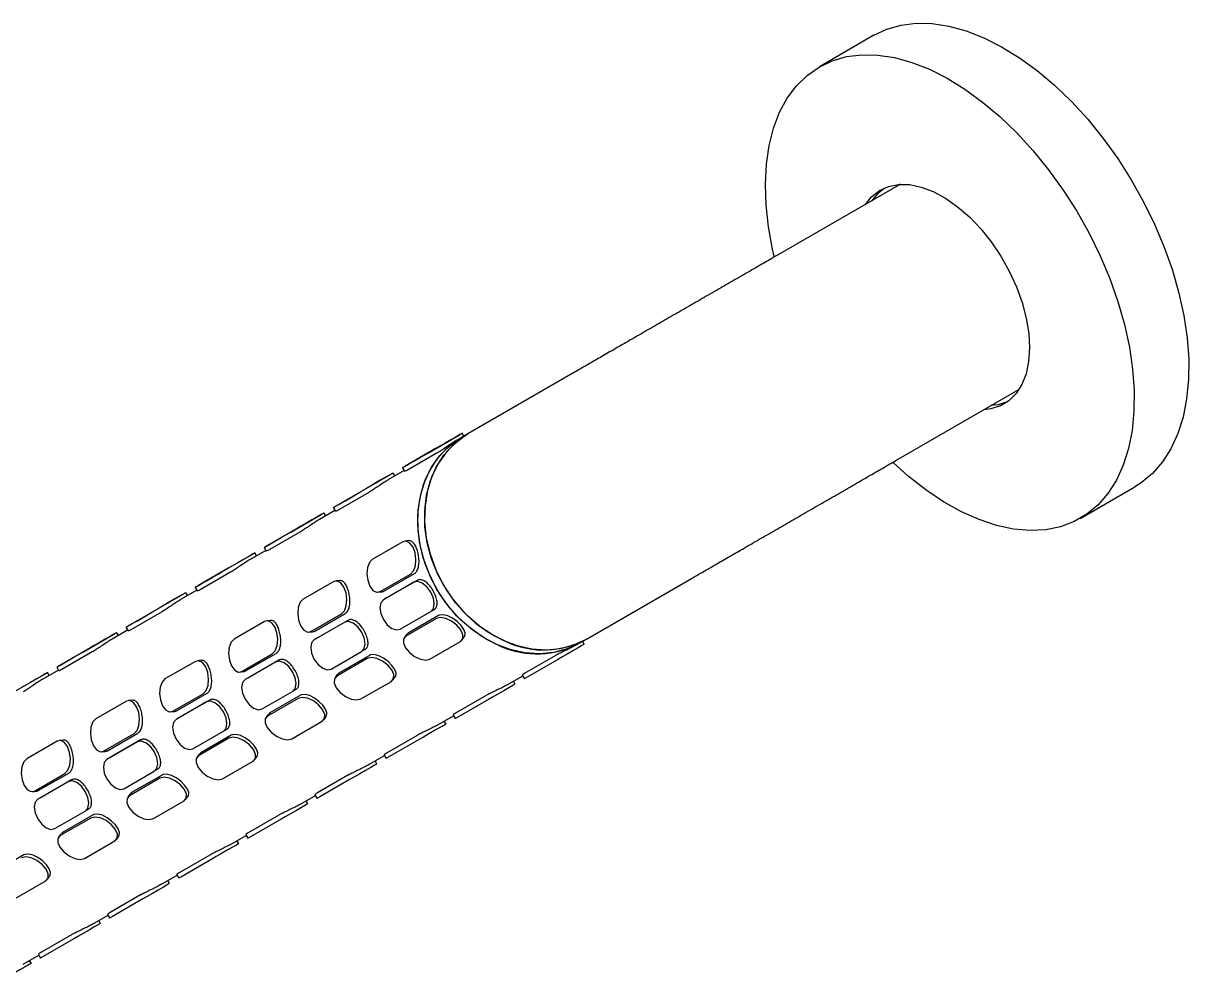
# Model space of a CAD drawing. Extents: x 0 to 2170, y 0 to 1590.
# Drawn here: x 1799.3 to 1971.3, y 724.2 to 865.3 of the extents above; entities that cross this region are included whole.
import ezdxf

# ---------------------------------------------------------------- set-up
doc = ezdxf.new("R2010")
doc.units = 0
doc.header["$LTSCALE"] = 10
doc.header["$MEASUREMENT"] = 0
doc.layers.get('0').update_dxf_attribs({"linetype": 'CONTINUOUS'})

msp = doc.modelspace()

# ---------------------------------------------------------------- linework, layer by layer
at = {"color": 7, "linetype": 'Continuous', "lineweight": 25}
for p, q in [((1924.82, 863.53), (1916.77, 858.88)), ((1928.71, 841.53), (1910.57, 831.05)), ((1880.39, 813.63), (1864.89, 804.68)), ((1928.07, 800.74), (1946.21, 811.21)), ((1859.15, 801.94), (1863.65, 804.54)), ((1863.89, 804.1), (1863.37, 803.8)), ((1864.89, 804.68), (1863.89, 804.1)), ((1864.3, 804.34), (1864.05, 804.77)), ((1860.12, 802.5), (1855.62, 799.9)), ((1860.46, 801.91), (1855.96, 799.31)), ((1848.95, 796.05), (1853.45, 798.65)), ((1855.47, 799.24), (1853.17, 797.91)), ((1854.1, 798.45), (1853.85, 798.88)), ((1855.22, 799.67), (1855.53, 799.14)), ((1849.92, 796.61), (1845.42, 794.01)), ((1955.26, 792.19), (1963.31, 796.84)), ((1850.26, 796.02), (1845.76, 793.42)), ((1845.27, 793.35), (1842.97, 792.02)), ((1843.9, 792.56), (1843.65, 792.99)), ((1845.02, 793.78), (1845.33, 793.25)), ((1838.75, 790.16), (1843.25, 792.76)), ((1839.72, 790.72), (1835.22, 788.12)), ((1840.06, 790.13), (1835.56, 787.53)), ((1834.82, 787.89), (1835.13, 787.36)), ((1855.28, 788.74), (1850.78, 786.14)), ((1856.15, 788.9), (1855.59, 788.84)), ((1828.55, 784.27), (1833.05, 786.87)), ((1835.07, 787.46), (1832.77, 786.13)), ((1833.7, 786.67), (1833.45, 787.1)), ((1829.52, 784.83), (1825.02, 782.23)), ((1829.86, 784.24), (1825.36, 781.64)), ((1845.08, 782.85), (1840.58, 780.25)), ((1845.95, 783.01), (1845.39, 782.95)), ((1851.92, 781.37), (1856.42, 783.97)), ((1856.91, 782.75), (1852.41, 780.15)), ((1852.49, 781.43), (1856.99, 784.03)), ((1857.39, 783.02), (1852.89, 780.43)), ((1857.39, 783.02), (1856.91, 782.75)), ((1882.39, 774.37), (1897.89, 783.32)), ((1818.35, 778.38), (1822.85, 780.98)), ((1824.87, 781.57), (1822.57, 780.24)), ((1823.5, 780.78), (1823.25, 781.21)), ((1824.62, 782), (1824.93, 781.47)), ((1851.61, 781.27), (1852.17, 781.33)), ((1852.89, 780.43), (1852.41, 780.15)), ((1819.32, 778.94), (1814.82, 776.34)), ((1819.66, 778.35), (1815.16, 775.75)), ((1841.72, 775.48), (1846.22, 778.08)), ((1842.29, 775.54), (1846.79, 778.14)), ((1854.91, 775.82), (1859.41, 778.42)), ((1860.56, 777.84), (1856.06, 775.24)), ((1859.89, 778.7), (1859.41, 778.42)), ((1814.42, 776.11), (1814.73, 775.57)), ((1834.88, 776.96), (1830.38, 774.36)), ((1835.75, 777.12), (1835.19, 777.06)), ((1846.71, 776.86), (1842.21, 774.26)), ((1847.19, 777.13), (1842.69, 774.54)), ((1847.19, 777.13), (1846.71, 776.86)), ((1860.23, 777.38), (1855.73, 774.78)), ((1808.15, 772.49), (1812.65, 775.09)), ((1814.67, 775.68), (1812.37, 774.35)), ((1813.3, 774.89), (1813.05, 775.32)), ((1841.41, 775.38), (1841.97, 775.44)), ((1842.69, 774.54), (1842.21, 774.26)), ((1855.81, 775.02), (1855.48, 774.56)), ((1856.06, 775.24), (1855.84, 775)), ((1859.29, 771.41), (1863.79, 774.01)), ((1864.03, 774.23), (1864.36, 774.68)), ((1881.39, 773.79), (1882.39, 774.37)), ((1882.06, 773.6), (1881.81, 774.03)), ((1809.12, 773.05), (1804.62, 770.45)), ((1809.46, 772.46), (1804.96, 769.86)), ((1844.71, 769.93), (1849.21, 772.53)), ((1849.69, 772.8), (1849.21, 772.53)), ((1880.87, 773.49), (1881.39, 773.79)), ((1824.68, 771.07), (1820.18, 768.47)), ((1825.55, 771.23), (1824.99, 771.17)), ((1831.52, 769.59), (1836.02, 772.19)), ((1836.51, 770.97), (1832.01, 768.37)), ((1832.09, 769.65), (1836.59, 772.25)), ((1836.99, 771.24), (1832.49, 768.65)), ((1836.99, 771.24), (1836.51, 770.97)), ((1850.03, 771.49), (1845.53, 768.89)), ((1850.36, 771.95), (1845.86, 769.35)), ((1877.78, 771.91), (1873.28, 769.31)), ((1878.12, 771.32), (1873.62, 768.73)), ((1797.95, 766.6), (1802.45, 769.2)), ((1804.47, 769.79), (1802.17, 768.46)), ((1803.1, 769), (1802.85, 769.43)), ((1804.22, 770.22), (1804.53, 769.68)), ((1831.21, 769.49), (1831.77, 769.55)), ((1845.61, 769.13), (1845.28, 768.67)), ((1845.86, 769.35), (1845.64, 769.11)), ((1870.67, 767.6), (1872.98, 768.93)), ((1872.92, 769.03), (1873.23, 768.5)), ((1832.49, 768.65), (1832.01, 768.37)), ((1849.09, 765.52), (1853.59, 768.12)), ((1853.83, 768.34), (1854.16, 768.79)), ((1871.86, 767.71), (1871.61, 768.14)), ((1821.32, 763.7), (1825.82, 766.3)), ((1821.89, 763.76), (1826.39, 766.36)), ((1834.51, 764.04), (1839.01, 766.64)), ((1839.83, 765.6), (1835.33, 763)), ((1840.16, 766.06), (1835.66, 763.46)), ((1839.49, 766.91), (1839.01, 766.64)), ((1867.58, 766.02), (1863.08, 763.42)), ((1867.92, 765.43), (1863.42, 762.84)), ((1814.48, 765.18), (1809.98, 762.58)), ((1815.35, 765.34), (1814.79, 765.28)), ((1821.01, 763.6), (1821.57, 763.66)), ((1826.31, 765.08), (1821.81, 762.48)), ((1826.79, 765.35), (1822.29, 762.76)), ((1826.79, 765.35), (1826.31, 765.08)), ((1822.29, 762.76), (1821.81, 762.48)), ((1835.41, 763.24), (1835.08, 762.78)), ((1835.66, 763.46), (1835.44, 763.22)), ((1838.89, 759.63), (1843.39, 762.23)), ((1843.63, 762.45), (1843.96, 762.9)), ((1860.47, 761.71), (1862.78, 763.04)), ((1861.66, 761.82), (1861.41, 762.25)), ((1862.72, 763.14), (1863.03, 762.61)), ((1811.12, 757.81), (1815.62, 760.41)), ((1811.69, 757.87), (1816.19, 760.47)), ((1824.31, 758.15), (1828.81, 760.75)), ((1829.29, 761.02), (1828.81, 760.75)), ((1804.28, 759.29), (1799.78, 756.69)), ((1805.15, 759.45), (1804.59, 759.39)), ((1816.11, 759.19), (1811.61, 756.59)), ((1816.59, 759.46), (1812.09, 756.87)), ((1816.59, 759.46), (1816.11, 759.19)), ((1829.63, 759.71), (1825.13, 757.11)), ((1829.96, 760.17), (1825.46, 757.57)), ((1857.38, 760.13), (1852.88, 757.53)), ((1857.72, 759.54), (1853.22, 756.95)), ((1810.81, 757.71), (1811.37, 757.77)), ((1812.09, 756.87), (1811.61, 756.59)), ((1825.21, 757.35), (1824.88, 756.89)), ((1825.46, 757.57), (1825.24, 757.33)), ((1833.43, 756.56), (1833.76, 757.01)), ((1850.27, 755.82), (1852.58, 757.15)), ((1852.52, 757.25), (1852.83, 756.72)), ((1819.09, 755.13), (1818.61, 754.86)), ((1828.69, 753.74), (1833.19, 756.34)), ((1851.46, 755.93), (1851.21, 756.36)), ((1800.92, 751.92), (1805.42, 754.52)), ((1801.49, 751.98), (1805.99, 754.58)), ((1806.39, 753.57), (1801.89, 750.97)), ((1806.39, 753.57), (1805.91, 753.3)), ((1814.11, 752.26), (1818.61, 754.86)), ((1819.43, 753.82), (1814.93, 751.22)), ((1819.76, 754.28), (1815.26, 751.68)), ((1847.18, 754.24), (1842.68, 751.64)), ((1847.52, 753.65), (1843.02, 751.06)), ((1800.61, 751.82), (1801.17, 751.88)), ((1805.91, 753.3), (1801.41, 750.7)), ((1815.26, 751.68), (1815.04, 751.44)), ((1801.89, 750.97), (1801.41, 750.7)), ((1815.01, 751.46), (1814.68, 751)), ((1818.49, 747.85), (1822.99, 750.45)), ((1823.23, 750.67), (1823.56, 751.12)), ((1840.07, 749.93), (1842.38, 751.26)), ((1841.26, 750.03), (1841.01, 750.47)), ((1842.32, 751.36), (1842.63, 750.83)), ((1803.91, 746.37), (1808.41, 748.97)), ((1809.56, 748.39), (1805.06, 745.79)), ((1808.89, 749.24), (1808.41, 748.97)), ((1836.98, 748.35), (1832.48, 745.75)), ((1809.23, 747.93), (1804.73, 745.33)), ((1837.32, 747.76), (1832.82, 745.17)), ((1804.81, 745.57), (1804.48, 745.11)), ((1805.06, 745.79), (1804.84, 745.55)), ((1813.03, 744.78), (1813.36, 745.23)), ((1829.87, 744.04), (1832.18, 745.37)), ((1832.12, 745.47), (1832.43, 744.94)), ((1808.29, 741.96), (1812.79, 744.56)), ((1831.06, 744.14), (1830.81, 744.58)), ((1799.36, 742.5), (1794.86, 739.9)), ((1826.78, 742.46), (1822.28, 739.86)), ((1827.12, 741.87), (1822.62, 739.27)), ((1821.92, 739.58), (1822.23, 739.05)), ((1798.09, 736.07), (1802.59, 738.67)), ((1802.83, 738.88), (1803.16, 739.34)), ((1819.67, 738.15), (1821.98, 739.48)), ((1820.86, 738.25), (1820.61, 738.69)), ((1816.58, 736.57), (1812.08, 733.97)), ((1816.92, 735.98), (1812.42, 733.38)), ((1809.47, 732.26), (1811.78, 733.59)), ((1810.66, 732.36), (1810.41, 732.8)), ((1811.72, 733.69), (1812.03, 733.16)), ((1806.38, 730.68), (1801.88, 728.08)), ((1806.72, 730.09), (1802.22, 727.49)), ((1799.27, 726.37), (1801.58, 727.7)), ((1801.52, 727.8), (1801.83, 727.26)), ((1800.46, 726.47), (1800.21, 726.91))]:
    msp.add_line(p, q, dxfattribs=at)
at = {"color": 7, "linetype": 'Continuous', "lineweight": 25, "flags": 128}
for points in [[(1924.82, 863.53), (1926.7, 864.42), (1928.81, 865.03), (1931.06, 865.31), (1933.43, 865.26), (1935.89, 864.89), (1938.44, 864.19), (1941.04, 863.17), (1943.66, 861.85), (1946.29, 860.23), (1948.9, 858.33), (1951.46, 856.17), (1953.96, 853.76), (1956.36, 851.14), (1958.64, 848.31), (1960.8, 845.32), (1962.79, 842.19), (1964.61, 838.95), (1966.24, 835.62), (1967.66, 832.25), (1968.86, 828.85), (1969.83, 825.47), (1970.56, 822.13), (1971.04, 818.86), (1971.27, 815.7), (1971.24, 812.68), (1970.96, 809.82), (1970.44, 807.15), (1969.66, 804.7), (1968.64, 802.48), (1967.4, 800.52), (1965.94, 798.84), (1964.27, 797.45), (1963.31, 796.84)], [(1912.03, 854.25), (1913.38, 856.07), (1914.95, 857.61), (1916.71, 858.85), (1918.65, 859.77), (1920.76, 860.38), (1923.01, 860.66), (1925.38, 860.61), (1927.84, 860.24), (1930.39, 859.54), (1932.99, 858.53), (1935.61, 857.2), (1938.24, 855.58), (1940.85, 853.68), (1943.41, 851.52), (1945.91, 849.11), (1948.31, 846.49), (1950.59, 843.67), (1952.74, 840.68), (1954.74, 837.54), (1956.56, 834.3), (1958.19, 830.97), (1959.61, 827.6), (1960.81, 824.2), (1961.78, 820.82), (1962.51, 817.48), (1962.99, 814.22), (1963.22, 811.06), (1963.19, 808.03), (1962.91, 805.17), (1962.38, 802.5), (1961.61, 800.05), (1960.59, 797.83), (1959.35, 795.87), (1957.89, 794.19), (1956.22, 792.8), (1954.37, 791.72), (1952.34, 790.95), (1950.16, 790.51), (1947.85, 790.39), (1945.43, 790.6), (1942.92, 791.14), (1940.35, 792), (1937.73, 793.17), (1935.1, 794.64), (1932.48, 796.4), (1929.89, 798.44), (1927.66, 800.43)], [(1910.1, 830.85), (1909.86, 831.93), (1909.25, 835.23), (1908.89, 838.45), (1908.79, 841.54), (1908.94, 844.49), (1909.35, 847.26), (1910, 849.82), (1910.9, 852.16), (1912.03, 854.25)], [(1923.5, 838.49), (1924.46, 839.69), (1925.63, 840.61), (1926.97, 841.22), (1928.46, 841.51), (1930.09, 841.48), (1931.8, 841.12), (1933.57, 840.45), (1935.37, 839.48), (1937.16, 838.22), (1938.91, 836.7), (1940.58, 834.95), (1942.13, 833.01), (1943.55, 830.9), (1944.79, 828.68), (1945.84, 826.39), (1946.68, 824.07), (1947.29, 821.76), (1947.66, 819.51), (1947.78, 817.37), (1947.64, 815.37), (1947.26, 813.56), (1946.64, 811.97), (1945.79, 810.63), (1944.72, 809.56), (1943.47, 808.8), (1942.05, 808.35), (1941.03, 808.23)], [(1924.57, 839.1), (1925.53, 840.31), (1926.3, 840.96)], [(1944.51, 809.4), (1943.11, 808.96), (1942.1, 808.84)], [(1881.39, 773.79), (1879.54, 772.93), (1877.55, 772.39), (1875.46, 772.19), (1873.31, 772.33), (1871.15, 772.81), (1869.02, 773.62), (1866.96, 774.74), (1865.02, 776.15), (1863.23, 777.82), (1861.64, 779.71), (1860.27, 781.8), (1859.15, 784.03), (1858.3, 786.36), (1857.75, 788.74), (1857.5, 791.12), (1857.56, 793.47), (1857.92, 795.72), (1858.59, 797.83), (1859.54, 799.76), (1860.75, 801.47), (1862.21, 802.93), (1863.89, 804.1), (1863.89, 804.1)], [(1869.67, 773.33), (1867.59, 774.36), (1865.61, 775.68), (1863.77, 777.27), (1862.11, 779.1), (1860.67, 781.13), (1859.47, 783.32), (1858.53, 785.63), (1857.89, 788), (1857.54, 790.39), (1857.51, 792.75), (1857.78, 795.03), (1858.35, 797.19), (1859.21, 799.18), (1860.35, 800.97), (1861.74, 802.5), (1863.35, 803.77), (1863.89, 804.1)], [(1864.89, 804.68), (1863.22, 803.51), (1861.76, 802.05), (1860.54, 800.34), (1859.59, 798.41), (1858.92, 796.3), (1858.56, 794.05), (1858.5, 791.7), (1858.75, 789.32), (1859.3, 786.94), (1860.14, 784.61), (1861.26, 782.38), (1862.64, 780.29), (1864.23, 778.4), (1866.02, 776.73), (1867.96, 775.32), (1870.02, 774.2), (1872.15, 773.39), (1874.31, 772.91), (1876.46, 772.77), (1878.55, 772.97), (1880.54, 773.5), (1882.39, 774.37), (1882.39, 774.37)], [(1870.67, 773.91), (1868.59, 774.94), (1866.61, 776.26), (1864.77, 777.85), (1863.11, 779.68), (1861.67, 781.71), (1860.47, 783.9), (1859.53, 786.2), (1858.89, 788.57), (1858.54, 790.96), (1858.51, 793.32), (1858.78, 795.61), (1859.35, 797.77), (1860.21, 799.76), (1861.35, 801.54), (1862.74, 803.08), (1864.35, 804.34), (1864.89, 804.68)], [(1863.65, 804.54), (1864, 804.74), (1864.02, 804.75), (1863.72, 804.58), (1863.14, 804.24), (1862.36, 803.8), (1861.52, 803.31), (1860.73, 802.85), (1860.12, 802.5)], [(1855.62, 799.9), (1855.27, 799.7), (1855.25, 799.69), (1855.55, 799.86), (1856.14, 800.2), (1856.91, 800.65), (1857.75, 801.13), (1858.54, 801.59), (1859.15, 801.94)], [(1853.45, 798.65), (1853.8, 798.85), (1853.82, 798.86), (1853.52, 798.69), (1852.94, 798.35), (1852.16, 797.91), (1851.32, 797.42), (1850.53, 796.96), (1849.92, 796.61)], [(1845.42, 794.01), (1845.07, 793.81), (1845.05, 793.8), (1845.35, 793.97), (1845.94, 794.31), (1846.71, 794.75), (1847.55, 795.24), (1848.34, 795.7), (1848.95, 796.05)], [(1843.25, 792.76), (1843.6, 792.96), (1843.62, 792.97), (1843.32, 792.8), (1842.74, 792.46), (1841.96, 792.02), (1841.12, 791.53), (1840.33, 791.07), (1839.72, 790.72)], [(1835.22, 788.12), (1834.87, 787.92), (1834.85, 787.91), (1835.15, 788.08), (1835.74, 788.42), (1836.51, 788.86), (1837.35, 789.35), (1838.14, 789.81), (1838.75, 790.16)], [(1856.42, 783.97), (1856.86, 784.43), (1857.14, 785.18), (1857.22, 786.11), (1857.1, 787.08), (1856.79, 787.94), (1856.33, 788.55), (1855.8, 788.84), (1855.28, 788.74)], [(1833.05, 786.87), (1833.4, 787.07), (1833.42, 787.08), (1833.12, 786.91), (1832.54, 786.57), (1831.76, 786.13), (1830.92, 785.64), (1830.13, 785.18), (1829.52, 784.83)], [(1850.78, 786.14), (1850.35, 785.68), (1850.06, 784.93), (1849.98, 784), (1850.1, 783.04), (1850.41, 782.18), (1850.87, 781.56), (1851.4, 781.28), (1851.92, 781.37)], [(1825.02, 782.23), (1824.67, 782.03), (1824.65, 782.02), (1824.95, 782.19), (1825.54, 782.53), (1826.31, 782.97), (1827.15, 783.46), (1827.94, 783.92), (1828.55, 784.27)], [(1846.22, 778.08), (1846.66, 778.54), (1846.94, 779.29), (1847.02, 780.22), (1846.9, 781.19), (1846.59, 782.05), (1846.13, 782.66), (1845.6, 782.94), (1845.08, 782.85)], [(1859.41, 778.42), (1859.8, 778.86), (1859.93, 779.56), (1859.8, 780.42), (1859.41, 781.3), (1858.84, 782.08), (1858.16, 782.62), (1857.49, 782.86), (1856.91, 782.75)], [(1822.85, 780.98), (1823.2, 781.18), (1823.22, 781.19), (1822.92, 781.02), (1822.34, 780.68), (1821.56, 780.24), (1820.72, 779.75), (1819.93, 779.29), (1819.32, 778.94)], [(1840.58, 780.25), (1840.15, 779.79), (1839.86, 779.04), (1839.78, 778.11), (1839.9, 777.15), (1840.21, 776.29), (1840.67, 775.67), (1841.2, 775.39), (1841.72, 775.48)], [(1852.41, 780.15), (1852.03, 779.71), (1851.89, 779), (1852.03, 778.15), (1852.41, 777.26), (1852.99, 776.49), (1853.66, 775.94), (1854.34, 775.71), (1854.91, 775.82)], [(1814.82, 776.34), (1814.47, 776.14), (1814.45, 776.13), (1814.75, 776.3), (1815.34, 776.64), (1816.11, 777.08), (1816.95, 777.57), (1817.74, 778.03), (1818.35, 778.38)], [(1863.79, 774.01), (1864.13, 774.41), (1864.15, 775.01), (1863.84, 775.72), (1863.26, 776.42), (1862.48, 777.01), (1861.63, 777.4), (1860.84, 777.53), (1860.23, 777.38)], [(1864.34, 774.7), (1864.43, 774.79), (1864.48, 775.24), (1864.29, 775.78), (1863.88, 776.37), (1863.3, 776.94), (1862.63, 777.43), (1861.94, 777.79), (1861.27, 777.96), (1860.72, 777.91), (1860.56, 777.84), (1860.56, 777.84)], [(1836.02, 772.19), (1836.46, 772.65), (1836.74, 773.4), (1836.82, 774.33), (1836.7, 775.3), (1836.39, 776.16), (1835.93, 776.77), (1835.4, 777.05), (1834.88, 776.96)], [(1849.21, 772.53), (1849.6, 772.97), (1849.73, 773.67), (1849.6, 774.53), (1849.21, 775.41), (1848.64, 776.19), (1847.96, 776.73), (1847.29, 776.97), (1846.71, 776.86)], [(1812.65, 775.09), (1813, 775.29), (1813.02, 775.3), (1812.72, 775.13), (1812.14, 774.79), (1811.36, 774.35), (1810.52, 773.86), (1809.73, 773.4), (1809.12, 773.05)], [(1830.38, 774.36), (1829.95, 773.9), (1829.66, 773.15), (1829.58, 772.22), (1829.7, 771.26), (1830.01, 770.4), (1830.47, 769.78), (1831, 769.5), (1831.52, 769.59)], [(1842.21, 774.26), (1841.83, 773.82), (1841.69, 773.11), (1841.83, 772.26), (1842.21, 771.37), (1842.79, 770.6), (1843.46, 770.05), (1844.14, 769.82), (1844.71, 769.93)], [(1855.73, 774.78), (1855.39, 774.38), (1855.37, 773.78), (1855.67, 773.07), (1856.26, 772.37), (1857.03, 771.78), (1857.88, 771.39), (1858.67, 771.26), (1859.29, 771.41)], [(1804.62, 770.45), (1804.27, 770.25), (1804.25, 770.24), (1804.55, 770.41), (1805.14, 770.75), (1805.91, 771.19), (1806.75, 771.68), (1807.54, 772.14), (1808.15, 772.49)], [(1882.06, 773.6), (1882.02, 773.58), (1881.72, 773.4), (1881.14, 773.07), (1880.37, 772.62), (1879.52, 772.13), (1878.74, 771.68), (1878.12, 771.32)], [(1825.82, 766.3), (1826.26, 766.76), (1826.54, 767.51), (1826.62, 768.44), (1826.5, 769.41), (1826.19, 770.27), (1825.73, 770.88), (1825.2, 771.16), (1824.68, 771.07)], [(1839.01, 766.64), (1839.4, 767.08), (1839.53, 767.78), (1839.4, 768.64), (1839.01, 769.52), (1838.44, 770.3), (1837.76, 770.84), (1837.09, 771.08), (1836.51, 770.97)], [(1853.59, 768.12), (1853.93, 768.52), (1853.95, 769.12), (1853.64, 769.83), (1853.06, 770.53), (1852.28, 771.12), (1851.43, 771.51), (1850.64, 771.64), (1850.03, 771.49)], [(1854.14, 768.81), (1854.23, 768.9), (1854.28, 769.35), (1854.09, 769.89), (1853.68, 770.48), (1853.1, 771.05), (1852.43, 771.54), (1851.74, 771.9), (1851.07, 772.07), (1850.52, 772.02), (1850.36, 771.95), (1850.36, 771.95)], [(1802.45, 769.2), (1802.8, 769.4), (1802.82, 769.41), (1802.52, 769.24), (1801.94, 768.9), (1801.16, 768.45), (1800.32, 767.97), (1799.53, 767.51), (1798.92, 767.16)], [(1845.53, 768.89), (1845.19, 768.49), (1845.17, 767.89), (1845.47, 767.18), (1846.06, 766.48), (1846.83, 765.89), (1847.68, 765.5), (1848.47, 765.37), (1849.09, 765.52)], [(1820.18, 768.47), (1819.75, 768.01), (1819.46, 767.26), (1819.38, 766.33), (1819.5, 765.37), (1819.81, 764.51), (1820.27, 763.89), (1820.8, 763.61), (1821.32, 763.7)], [(1832.01, 768.37), (1831.63, 767.93), (1831.49, 767.22), (1831.63, 766.36), (1832.01, 765.48), (1832.59, 764.71), (1833.26, 764.16), (1833.94, 763.93), (1834.51, 764.04)], [(1871.86, 767.71), (1871.82, 767.69), (1871.52, 767.51), (1870.94, 767.18), (1870.17, 766.73), (1869.32, 766.24), (1868.54, 765.79), (1867.92, 765.43)], [(1873.62, 768.73), (1873.28, 768.53), (1873.23, 768.5)], [(1843.39, 762.23), (1843.73, 762.63), (1843.75, 763.23), (1843.44, 763.94), (1842.86, 764.64), (1842.08, 765.23), (1841.23, 765.62), (1840.44, 765.75), (1839.83, 765.6)], [(1843.94, 762.92), (1844.03, 763.01), (1844.08, 763.46), (1843.89, 764), (1843.48, 764.59), (1842.9, 765.16), (1842.23, 765.65), (1841.54, 766.01), (1840.87, 766.18), (1840.32, 766.13), (1840.16, 766.06), (1840.16, 766.06)], [(1815.62, 760.41), (1816.06, 760.87), (1816.34, 761.62), (1816.42, 762.55), (1816.3, 763.52), (1815.99, 764.37), (1815.53, 764.99), (1815, 765.27), (1814.48, 765.18)], [(1828.81, 760.75), (1829.2, 761.19), (1829.33, 761.89), (1829.2, 762.75), (1828.81, 763.63), (1828.24, 764.41), (1827.56, 764.95), (1826.89, 765.19), (1826.31, 765.08)], [(1809.98, 762.58), (1809.55, 762.12), (1809.26, 761.37), (1809.18, 760.44), (1809.3, 759.48), (1809.61, 758.62), (1810.07, 758), (1810.6, 757.72), (1811.12, 757.81)], [(1821.81, 762.48), (1821.43, 762.04), (1821.29, 761.33), (1821.43, 760.47), (1821.81, 759.59), (1822.39, 758.82), (1823.06, 758.27), (1823.74, 758.04), (1824.31, 758.15)], [(1835.33, 763), (1834.99, 762.6), (1834.97, 762), (1835.27, 761.29), (1835.86, 760.59), (1836.63, 760), (1837.48, 759.61), (1838.27, 759.48), (1838.89, 759.63)], [(1863.42, 762.84), (1863.08, 762.64), (1863.03, 762.61)], [(1833.74, 757.03), (1833.83, 757.12), (1833.88, 757.57), (1833.69, 758.11), (1833.28, 758.7), (1832.7, 759.27), (1832.03, 759.76), (1831.34, 760.12), (1830.67, 760.29), (1830.12, 760.24), (1829.96, 760.17), (1829.96, 760.17)], [(1861.66, 761.82), (1861.62, 761.8), (1861.32, 761.62), (1860.74, 761.29), (1859.97, 760.84), (1859.12, 760.35), (1858.34, 759.9), (1857.72, 759.54)], [(1805.42, 754.52), (1805.86, 754.98), (1806.14, 755.73), (1806.22, 756.66), (1806.1, 757.63), (1805.79, 758.48), (1805.33, 759.1), (1804.8, 759.38), (1804.28, 759.29)], [(1818.61, 754.86), (1819, 755.3), (1819.13, 756), (1819, 756.86), (1818.61, 757.74), (1818.04, 758.52), (1817.36, 759.06), (1816.69, 759.3), (1816.11, 759.19)], [(1833.19, 756.34), (1833.53, 756.74), (1833.55, 757.34), (1833.24, 758.05), (1832.66, 758.75), (1831.88, 759.34), (1831.03, 759.73), (1830.24, 759.86), (1829.63, 759.71)], [(1825.13, 757.11), (1824.79, 756.71), (1824.77, 756.11), (1825.07, 755.4), (1825.66, 754.7), (1826.43, 754.11), (1827.28, 753.72), (1828.07, 753.59), (1828.69, 753.74)], [(1853.22, 756.95), (1852.88, 756.75), (1852.83, 756.72)], [(1799.78, 756.69), (1799.35, 756.23), (1799.06, 755.48), (1798.98, 754.55), (1799.1, 753.59), (1799.41, 752.73), (1799.87, 752.11), (1800.4, 751.83), (1800.92, 751.92)], [(1811.61, 756.59), (1811.23, 756.15), (1811.09, 755.44), (1811.23, 754.58), (1811.61, 753.7), (1812.19, 752.93), (1812.86, 752.38), (1813.54, 752.15), (1814.11, 752.26)], [(1851.46, 755.93), (1851.42, 755.91), (1851.12, 755.73), (1850.54, 755.4), (1849.77, 754.95), (1848.92, 754.46), (1848.14, 754.01), (1847.52, 753.65)], [(1808.41, 748.97), (1808.8, 749.41), (1808.93, 750.11), (1808.8, 750.97), (1808.41, 751.85), (1807.84, 752.63), (1807.16, 753.17), (1806.49, 753.41), (1805.91, 753.3)], [(1822.99, 750.45), (1823.33, 750.85), (1823.35, 751.45), (1823.04, 752.16), (1822.46, 752.86), (1821.68, 753.45), (1820.83, 753.84), (1820.04, 753.97), (1819.43, 753.82)], [(1823.54, 751.14), (1823.63, 751.23), (1823.68, 751.68), (1823.49, 752.22), (1823.08, 752.81), (1822.5, 753.38), (1821.83, 753.87), (1821.14, 754.23), (1820.47, 754.4), (1819.92, 754.35), (1819.76, 754.28), (1819.76, 754.28)], [(1801.41, 750.7), (1801.03, 750.26), (1800.89, 749.55), (1801.03, 748.69), (1801.41, 747.81), (1801.99, 747.04), (1802.66, 746.49), (1803.34, 746.26), (1803.91, 746.37)], [(1814.93, 751.22), (1814.59, 750.82), (1814.57, 750.22), (1814.87, 749.51), (1815.46, 748.81), (1816.23, 748.22), (1817.08, 747.83), (1817.87, 747.7), (1818.49, 747.85)], [(1841.26, 750.03), (1841.22, 750.02), (1840.92, 749.84), (1840.34, 749.51), (1839.57, 749.06), (1838.72, 748.57), (1837.94, 748.12), (1837.32, 747.76)], [(1843.02, 751.06), (1842.68, 750.86), (1842.63, 750.83)], [(1813.34, 745.25), (1813.43, 745.34), (1813.48, 745.79), (1813.29, 746.33), (1812.88, 746.92), (1812.3, 747.49), (1811.63, 747.98), (1810.94, 748.34), (1810.27, 748.51), (1809.72, 748.46), (1809.56, 748.39), (1809.56, 748.39)], [(1812.79, 744.56), (1813.13, 744.96), (1813.15, 745.56), (1812.84, 746.27), (1812.26, 746.97), (1811.48, 747.56), (1810.63, 747.95), (1809.84, 748.08), (1809.23, 747.93)], [(1804.73, 745.33), (1804.39, 744.93), (1804.37, 744.33), (1804.67, 743.62), (1805.26, 742.92), (1806.03, 742.33), (1806.88, 741.94), (1807.67, 741.81), (1808.29, 741.96)], [(1832.82, 745.17), (1832.48, 744.97), (1832.43, 744.94)], [(1831.06, 744.14), (1831.02, 744.13), (1830.72, 743.95), (1830.14, 743.62), (1829.37, 743.17), (1828.52, 742.68), (1827.74, 742.23), (1827.12, 741.87)], [(1802.59, 738.67), (1802.93, 739.07), (1802.95, 739.67), (1802.64, 740.38), (1802.06, 741.07), (1801.28, 741.66), (1800.43, 742.06), (1799.64, 742.19), (1799.03, 742.04)], [(1803.14, 739.36), (1803.23, 739.45), (1803.28, 739.9), (1803.09, 740.44), (1802.68, 741.03), (1802.1, 741.6), (1801.43, 742.09), (1800.74, 742.45), (1800.07, 742.62), (1799.52, 742.57), (1799.36, 742.5), (1799.36, 742.5)], [(1820.86, 738.25), (1820.82, 738.24), (1820.52, 738.06), (1819.94, 737.73), (1819.17, 737.28), (1818.32, 736.79), (1817.54, 736.34), (1816.92, 735.98)], [(1822.62, 739.27), (1822.28, 739.08), (1822.23, 739.05)], [(1812.42, 733.38), (1812.08, 733.19), (1812.03, 733.16)], [(1810.66, 732.36), (1810.62, 732.35), (1810.32, 732.17), (1809.74, 731.84), (1808.97, 731.39), (1808.12, 730.9), (1807.34, 730.45), (1806.72, 730.09)], [(1800.46, 726.47), (1800.42, 726.46), (1800.12, 726.28), (1799.54, 725.95), (1798.77, 725.5), (1797.92, 725.01), (1797.14, 724.56), (1796.52, 724.2)], [(1802.22, 727.49), (1801.88, 727.3), (1801.83, 727.26)]]:
    msp.add_lwpolyline(points, dxfattribs=at)
at = {"color": 7, "linetype": 'Continuous', "lineweight": 25}
for centre in [(1876.07, 785.97), (1875.07, 785.39)]:
    msp.add_arc(centre, 13.21, 245.8767, 298.5726, dxfattribs=at)
for points, knots in [([(1910.57, 831.05), (1910.21, 830.85), (1909.19, 830.26), (1907.38, 829.21), (1905.13, 827.91), (1902.78, 826.56), (1900.37, 825.17), (1897.94, 823.76), (1895.5, 822.36), (1893.1, 820.97), (1890.76, 819.62), (1888.52, 818.32), (1886.39, 817.09), (1884.41, 815.95), (1882.61, 814.91), (1881.29, 814.15), (1880.6, 813.75), (1880.39, 813.63)], [0, 0, 0, 0, 0.03761, 0.10918, 0.180776, 0.252371, 0.323967, 0.395561, 0.467156, 0.538751, 0.610346, 0.681942, 0.753537, 0.825134, 0.896732, 0.968332, 1, 1, 1, 1]), ([(1863.37, 803.8), (1863.31, 803.76), (1863.06, 803.63), (1862.52, 803.27), (1861.82, 802.8), (1861.15, 802.35), (1860.71, 802.06), (1860.51, 801.94), (1860.46, 801.91)], [0, 0, 0, 0, 0.071148, 0.283452, 0.496507, 0.711457, 0.926527, 1, 1, 1, 1]), ([(1897.89, 783.32), (1898.14, 783.46), (1898.87, 783.89), (1900.25, 784.68), (1902.07, 785.73), (1904.06, 786.88), (1906.2, 788.11), (1908.45, 789.42), (1910.8, 790.77), (1913.2, 792.16), (1915.64, 793.57), (1918.07, 794.97), (1920.48, 796.36), (1922.82, 797.71), (1925.06, 799.01), (1926.8, 800.01), (1927.77, 800.57), (1928.07, 800.74)], [0, 0, 0, 0, 0.037609, 0.109166, 0.180753, 0.252345, 0.323938, 0.395532, 0.467127, 0.538722, 0.610318, 0.681914, 0.753509, 0.825105, 0.8967, 0.968295, 1, 1, 1, 1]), ([(1855.96, 799.31), (1855.83, 799.24), (1855.6, 799.12), (1855.56, 799.14), (1855.55, 799.15)], [0, 0, 0, 0, 0.544168, 1, 1, 1, 1]), ([(1853.17, 797.91), (1853.11, 797.87), (1852.86, 797.74), (1852.32, 797.38), (1851.62, 796.91), (1850.95, 796.46), (1850.51, 796.17), (1850.31, 796.05), (1850.26, 796.02)], [0, 0, 0, 0, 0.071148, 0.283452, 0.496507, 0.711457, 0.926527, 1, 1, 1, 1]), ([(1845.76, 793.42), (1845.63, 793.35), (1845.4, 793.23), (1845.36, 793.25), (1845.35, 793.26)], [0, 0, 0, 0, 0.544168, 1, 1, 1, 1]), ([(1842.97, 792.02), (1842.91, 791.98), (1842.66, 791.84), (1842.12, 791.49), (1841.42, 791.02), (1840.75, 790.57), (1840.31, 790.28), (1840.11, 790.16), (1840.06, 790.13)], [0, 0, 0, 0, 0.071148, 0.283452, 0.496507, 0.711457, 0.926527, 1, 1, 1, 1]), ([(1856.99, 784.03), (1857.12, 784.14), (1857.38, 784.35), (1857.61, 784.97), (1857.7, 785.73), (1857.64, 786.57), (1857.47, 787.4), (1857.19, 788.12), (1856.84, 788.63), (1856.48, 788.91), (1856.24, 788.88), (1856.15, 788.87)], [0, 0, 0, 0, 0.115335, 0.23064, 0.346689, 0.463232, 0.578974, 0.693882, 0.809196, 0.925535, 1, 1, 1, 1]), ([(1832.77, 786.13), (1832.71, 786.09), (1832.46, 785.95), (1831.92, 785.6), (1831.22, 785.13), (1830.55, 784.67), (1830.11, 784.39), (1829.91, 784.27), (1829.86, 784.24)], [0, 0, 0, 0, 0.071148, 0.283452, 0.496507, 0.711457, 0.926527, 1, 1, 1, 1]), ([(1835.56, 787.53), (1835.43, 787.46), (1835.2, 787.34), (1835.16, 787.36), (1835.15, 787.36)], [0, 0, 0, 0, 0.5441678, 1, 1, 1, 1]), ([(1846.79, 778.14), (1846.92, 778.25), (1847.18, 778.46), (1847.41, 779.08), (1847.5, 779.84), (1847.44, 780.68), (1847.27, 781.51), (1846.99, 782.23), (1846.64, 782.74), (1846.28, 783.02), (1846.04, 782.99), (1845.95, 782.98)], [0, 0, 0, 0, 0.115335, 0.23064, 0.346689, 0.463232, 0.578974, 0.693882, 0.809196, 0.925535, 1, 1, 1, 1]), ([(1859.89, 778.7), (1860.02, 778.8), (1860.26, 779), (1860.38, 779.56), (1860.31, 780.25), (1860.04, 781.01), (1859.64, 781.76), (1859.14, 782.41), (1858.59, 782.9), (1858.03, 783.15), (1857.64, 783.15), (1857.44, 783.05), (1857.39, 783.02)], [0, 0, 0, 0, 0.106623, 0.213219, 0.320502, 0.428242, 0.535242, 0.64147, 0.748074, 0.855626, 0.963237, 1, 1, 1, 1]), ([(1825.36, 781.64), (1825.23, 781.57), (1825, 781.45), (1824.96, 781.47), (1824.95, 781.47)], [0, 0, 0, 0, 0.5441678, 1, 1, 1, 1]), ([(1852.16, 781.36), (1852.22, 781.36), (1852.34, 781.35), (1852.44, 781.41), (1852.49, 781.43)], [0, 0, 0, 0, 0.513297, 1, 1, 1, 1]), ([(1822.57, 780.24), (1822.51, 780.2), (1822.26, 780.06), (1821.72, 779.71), (1821.02, 779.24), (1820.35, 778.78), (1819.91, 778.5), (1819.71, 778.38), (1819.66, 778.35)], [0, 0, 0, 0, 0.071148, 0.283452, 0.496507, 0.711457, 0.926527, 1, 1, 1, 1]), ([(1815.16, 775.75), (1815.03, 775.68), (1814.8, 775.55), (1814.76, 775.58), (1814.75, 775.58)], [0, 0, 0, 0, 0.544168, 1, 1, 1, 1]), ([(1836.59, 772.25), (1836.72, 772.36), (1836.98, 772.57), (1837.21, 773.19), (1837.3, 773.95), (1837.24, 774.79), (1837.07, 775.62), (1836.79, 776.33), (1836.44, 776.85), (1836.08, 777.13), (1835.84, 777.1), (1835.75, 777.09)], [0, 0, 0, 0, 0.115335, 0.23064, 0.346689, 0.463232, 0.578974, 0.693882, 0.809196, 0.925535, 1, 1, 1, 1]), ([(1849.69, 772.8), (1849.82, 772.91), (1850.06, 773.11), (1850.18, 773.67), (1850.11, 774.36), (1849.84, 775.12), (1849.44, 775.87), (1848.94, 776.52), (1848.39, 777.01), (1847.83, 777.26), (1847.44, 777.26), (1847.24, 777.16), (1847.19, 777.13)], [0, 0, 0, 0, 0.106623, 0.213219, 0.320502, 0.428242, 0.535242, 0.64147, 0.748074, 0.855626, 0.963237, 1, 1, 1, 1]), ([(1812.37, 774.35), (1812.31, 774.31), (1812.06, 774.17), (1811.52, 773.82), (1810.82, 773.35), (1810.15, 772.89), (1809.71, 772.6), (1809.51, 772.49), (1809.46, 772.46)], [0, 0, 0, 0, 0.071148, 0.283452, 0.496507, 0.711457, 0.926527, 1, 1, 1, 1]), ([(1841.96, 775.47), (1842.02, 775.47), (1842.14, 775.46), (1842.24, 775.52), (1842.29, 775.54)], [0, 0, 0, 0, 0.513297, 1, 1, 1, 1]), ([(1880.87, 773.49), (1880.81, 773.46), (1880.57, 773.31), (1879.99, 773.02), (1879.24, 772.65), (1878.51, 772.3), (1878.03, 772.05), (1877.83, 771.94), (1877.78, 771.91)], [0, 0, 0, 0, 0.070676, 0.283089, 0.496252, 0.711311, 0.92649, 1, 1, 1, 1]), ([(1826.39, 766.36), (1826.52, 766.47), (1826.78, 766.68), (1827.01, 767.3), (1827.1, 768.06), (1827.04, 768.9), (1826.87, 769.73), (1826.59, 770.44), (1826.24, 770.96), (1825.88, 771.24), (1825.64, 771.21), (1825.55, 771.2)], [0, 0, 0, 0, 0.1153345, 0.2306404, 0.3466885, 0.4632317, 0.5789745, 0.6938819, 0.8091955, 0.9255347, 1, 1, 1, 1]), ([(1839.49, 766.91), (1839.62, 767.02), (1839.86, 767.22), (1839.98, 767.78), (1839.91, 768.47), (1839.64, 769.23), (1839.24, 769.98), (1838.74, 770.63), (1838.19, 771.12), (1837.63, 771.37), (1837.24, 771.37), (1837.04, 771.27), (1836.99, 771.24)], [0, 0, 0, 0, 0.106623, 0.213219, 0.320502, 0.428242, 0.535242, 0.64147, 0.748074, 0.855626, 0.963237, 1, 1, 1, 1]), ([(1804.96, 769.86), (1804.83, 769.79), (1804.6, 769.66), (1804.56, 769.68), (1804.55, 769.69)], [0, 0, 0, 0, 0.544168, 1, 1, 1, 1]), ([(1831.76, 769.58), (1831.82, 769.58), (1831.94, 769.57), (1832.04, 769.63), (1832.09, 769.65)], [0, 0, 0, 0, 0.513297, 1, 1, 1, 1]), ([(1873.28, 769.31), (1873.16, 769.24), (1872.93, 769.1), (1872.93, 769.06), (1872.93, 769.04)], [0, 0, 0, 0, 0.544168, 1, 1, 1, 1]), ([(1802.17, 768.45), (1802.11, 768.42), (1801.86, 768.28), (1801.32, 767.93), (1800.62, 767.46), (1799.95, 767), (1799.51, 766.71), (1799.31, 766.6), (1799.26, 766.57)], [0, 0, 0, 0, 0.071148, 0.283452, 0.496507, 0.711457, 0.926527, 1, 1, 1, 1]), ([(1870.67, 767.6), (1870.61, 767.57), (1870.37, 767.42), (1869.79, 767.13), (1869.04, 766.76), (1868.31, 766.41), (1867.83, 766.16), (1867.63, 766.05), (1867.58, 766.02)], [0, 0, 0, 0, 0.070676, 0.283089, 0.496252, 0.711311, 0.92649, 1, 1, 1, 1]), ([(1829.29, 761.02), (1829.42, 761.13), (1829.66, 761.33), (1829.78, 761.89), (1829.71, 762.58), (1829.44, 763.34), (1829.04, 764.09), (1828.54, 764.74), (1827.99, 765.23), (1827.43, 765.48), (1827.04, 765.48), (1826.84, 765.38), (1826.79, 765.35)], [0, 0, 0, 0, 0.106623, 0.213219, 0.320502, 0.428242, 0.535242, 0.64147, 0.748074, 0.855626, 0.963237, 1, 1, 1, 1]), ([(1816.19, 760.47), (1816.32, 760.58), (1816.58, 760.79), (1816.81, 761.41), (1816.9, 762.17), (1816.84, 763.01), (1816.67, 763.84), (1816.39, 764.55), (1816.04, 765.07), (1815.68, 765.35), (1815.44, 765.32), (1815.35, 765.31)], [0, 0, 0, 0, 0.115335, 0.23064, 0.346689, 0.463232, 0.578974, 0.693882, 0.809196, 0.925535, 1, 1, 1, 1]), ([(1821.56, 763.69), (1821.62, 763.69), (1821.74, 763.68), (1821.84, 763.74), (1821.89, 763.76)], [0, 0, 0, 0, 0.513297, 1, 1, 1, 1]), ([(1863.08, 763.42), (1862.96, 763.35), (1862.73, 763.21), (1862.73, 763.17), (1862.73, 763.15)], [0, 0, 0, 0, 0.544168, 1, 1, 1, 1]), ([(1860.47, 761.71), (1860.41, 761.68), (1860.17, 761.53), (1859.59, 761.24), (1858.84, 760.87), (1858.11, 760.51), (1857.63, 760.27), (1857.43, 760.16), (1857.38, 760.13)], [0, 0, 0, 0, 0.070676, 0.283089, 0.496252, 0.711311, 0.92649, 1, 1, 1, 1]), ([(1805.99, 754.58), (1806.12, 754.69), (1806.38, 754.9), (1806.61, 755.52), (1806.7, 756.28), (1806.64, 757.12), (1806.47, 757.95), (1806.19, 758.66), (1805.84, 759.18), (1805.48, 759.46), (1805.24, 759.43), (1805.15, 759.42)], [0, 0, 0, 0, 0.1153345, 0.2306404, 0.3466885, 0.4632317, 0.5789745, 0.6938819, 0.8091955, 0.9255347, 1, 1, 1, 1]), ([(1819.09, 755.13), (1819.22, 755.24), (1819.46, 755.44), (1819.58, 756), (1819.51, 756.69), (1819.24, 757.45), (1818.84, 758.2), (1818.34, 758.85), (1817.79, 759.34), (1817.23, 759.59), (1816.84, 759.58), (1816.64, 759.49), (1816.59, 759.46)], [0, 0, 0, 0, 0.106623, 0.213219, 0.320502, 0.428242, 0.535242, 0.64147, 0.748074, 0.855626, 0.963237, 1, 1, 1, 1]), ([(1811.36, 757.8), (1811.42, 757.8), (1811.54, 757.79), (1811.64, 757.85), (1811.69, 757.87)], [0, 0, 0, 0, 0.5132973, 1, 1, 1, 1]), ([(1852.88, 757.53), (1852.76, 757.46), (1852.53, 757.32), (1852.53, 757.28), (1852.53, 757.26)], [0, 0, 0, 0, 0.544168, 1, 1, 1, 1]), ([(1850.27, 755.82), (1850.21, 755.79), (1849.97, 755.64), (1849.39, 755.35), (1848.64, 754.98), (1847.91, 754.62), (1847.43, 754.38), (1847.23, 754.27), (1847.18, 754.24)], [0, 0, 0, 0, 0.070676, 0.283089, 0.496252, 0.711311, 0.92649, 1, 1, 1, 1]), ([(1808.89, 749.24), (1809.02, 749.35), (1809.26, 749.55), (1809.38, 750.11), (1809.31, 750.8), (1809.04, 751.56), (1808.64, 752.31), (1808.14, 752.96), (1807.59, 753.45), (1807.03, 753.7), (1806.64, 753.69), (1806.44, 753.6), (1806.39, 753.57)], [0, 0, 0, 0, 0.106623, 0.213219, 0.320502, 0.428242, 0.535242, 0.64147, 0.748074, 0.855626, 0.963237, 1, 1, 1, 1]), ([(1801.16, 751.91), (1801.22, 751.91), (1801.34, 751.9), (1801.44, 751.96), (1801.49, 751.98)], [0, 0, 0, 0, 0.513297, 1, 1, 1, 1]), ([(1842.68, 751.64), (1842.56, 751.57), (1842.33, 751.43), (1842.33, 751.39), (1842.33, 751.37)], [0, 0, 0, 0, 0.544168, 1, 1, 1, 1]), ([(1840.07, 749.93), (1840.01, 749.9), (1839.77, 749.75), (1839.19, 749.46), (1838.44, 749.09), (1837.71, 748.73), (1837.23, 748.49), (1837.03, 748.38), (1836.98, 748.35)], [0, 0, 0, 0, 0.070676, 0.283089, 0.496252, 0.711311, 0.92649, 1, 1, 1, 1]), ([(1832.48, 745.75), (1832.36, 745.68), (1832.13, 745.54), (1832.13, 745.5), (1832.13, 745.48)], [0, 0, 0, 0, 0.544168, 1, 1, 1, 1]), ([(1829.87, 744.04), (1829.81, 744.01), (1829.57, 743.86), (1828.99, 743.57), (1828.24, 743.19), (1827.51, 742.84), (1827.03, 742.6), (1826.83, 742.49), (1826.78, 742.46)], [0, 0, 0, 0, 0.070676, 0.283089, 0.496252, 0.711311, 0.92649, 1, 1, 1, 1]), ([(1822.28, 739.86), (1822.16, 739.79), (1821.93, 739.65), (1821.93, 739.61), (1821.93, 739.59)], [0, 0, 0, 0, 0.544168, 1, 1, 1, 1]), ([(1819.67, 738.15), (1819.61, 738.12), (1819.37, 737.97), (1818.79, 737.68), (1818.04, 737.3), (1817.31, 736.95), (1816.83, 736.71), (1816.63, 736.6), (1816.58, 736.57)], [0, 0, 0, 0, 0.070676, 0.283089, 0.496252, 0.711311, 0.92649, 1, 1, 1, 1]), ([(1812.08, 733.97), (1811.96, 733.9), (1811.73, 733.76), (1811.73, 733.72), (1811.73, 733.7)], [0, 0, 0, 0, 0.544168, 1, 1, 1, 1]), ([(1809.47, 732.26), (1809.41, 732.23), (1809.17, 732.08), (1808.59, 731.79), (1807.84, 731.41), (1807.11, 731.06), (1806.63, 730.82), (1806.43, 730.71), (1806.38, 730.68)], [0, 0, 0, 0, 0.070676, 0.283089, 0.496252, 0.711311, 0.92649, 1, 1, 1, 1]), ([(1801.88, 728.08), (1801.76, 728.01), (1801.53, 727.87), (1801.53, 727.83), (1801.53, 727.81)], [0, 0, 0, 0, 0.544168, 1, 1, 1, 1])]:
    msp.add_open_spline(points, degree=3, knots=knots, dxfattribs=at)

doc.saveas('drawing.dxf')
